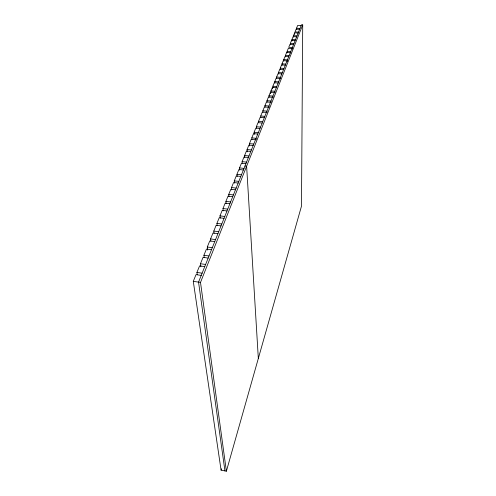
<?xml version="1.0" encoding="UTF-8"?>
<svg xmlns="http://www.w3.org/2000/svg" width="496" height="496" viewBox="0 0 496 496"><rect width="100%" height="100%" fill="white"/><g stroke="black" fill="none" stroke-linecap="round" stroke-linejoin="round"><path stroke-width="0.74" d="M296.54 29.729L296.546 28.185L297.656 25.451L301.091 25.705M224.948 470.915L198.549 282.112L301.45 24.8L302.721 24.893L301.487 206.125L226.387 471.2L221.073 470.152L193.279 281.344L196.013 274.635L201.24 275.392M221.073 470.152L221.476 468.77M226.387 471.2L200.508 282.404L302.721 24.893M197.234 274.728L196.912 272.428L199.584 265.887L204.743 266.619M200.868 266.798L200.458 263.736L203.062 257.362L208.165 258.069M204.209 257.567L203.918 255.26L206.454 249.042L211.501 249.73M207.663 250.058L207.291 246.996L209.765 240.926L214.749 241.595M210.843 241.236L210.577 238.929L212.995 233.008L217.924 233.659M214.043 233.368L213.788 231.055L216.144 225.277L221.024 225.909M217.167 225.686L216.926 223.374L219.226 217.732L224.049 218.345M220.218 218.184L219.982 215.872L222.233 210.354L227.007 210.955M223.194 210.843L222.977 208.537L225.172 203.155L229.89 203.738M226.102 203.682L225.897 201.376L228.042 196.112L232.711 196.683M228.947 196.689L228.749 194.376L230.851 189.23L235.47 189.782M231.731 189.85L231.545 187.538L233.597 182.503L238.167 183.043M234.453 183.16L234.273 180.848L236.282 175.925L240.802 176.446M237.113 176.619L236.939 174.301L238.905 169.483L243.387 169.998M239.717 170.215L239.549 167.896L241.471 163.184L245.911 163.686M242.209 163.178L242.11 161.634L243.989 157.021L248.378 157.505M244.751 157.815L244.609 155.502L246.45 150.989L250.796 151.46M247.194 151.819L247.058 149.501L248.862 145.08L253.165 145.539M249.587 145.936L249.457 143.623L251.224 139.289L255.483 139.742M251.887 139.407L251.807 137.863L253.537 133.622L257.753 134.063M254.219 134.546L254.107 132.221L255.8 128.067L259.978 128.495M256.432 128.241L256.358 126.697L258.019 122.624L262.161 123.039M258.633 122.822L258.571 121.278L260.195 117.285L264.3 117.695M260.797 117.515L260.735 115.971L262.328 112.059L266.395 112.456M262.917 112.307L262.855 110.763L264.424 106.925L268.454 107.316M264.994 107.21L264.938 105.66L266.476 101.897L270.469 102.275M267.034 102.201L266.984 100.657L268.485 96.962L272.44 97.334M269.03 97.29L268.987 95.74L270.463 92.12L274.381 92.485M270.996 92.467L270.952 90.923L272.403 87.37L276.284 87.724M272.918 87.742L272.881 86.192L274.3 82.708L278.157 83.049M274.809 83.099L274.772 81.555L276.173 78.126L279.986 78.467M276.663 78.548L276.632 76.998L278.002 73.637L281.79 73.966M278.485 74.065L278.454 72.521L279.806 69.223L283.557 69.545M280.277 69.676L280.246 68.132L281.573 64.889L285.293 65.199M282.032 65.36L282.007 63.817L283.309 60.63L286.998 60.94M283.762 61.12L283.737 59.576L285.014 56.445L288.672 56.749M285.454 56.959L285.436 55.409L286.688 52.334L290.321 52.632M287.122 52.861L287.103 51.317L288.337 48.298L291.939 48.583M290.371 44.894L290.358 43.344L291.549 40.424L295.089 40.697M291.952 41.001L291.946 39.457L293.117 36.586L296.627 36.859M293.508 37.181L293.502 35.638L294.655 32.81L298.139 33.077M296.546 28.185L299.993 28.439M299.627 29.363L296.168 29.103L295.033 31.88L298.511 32.141M293.502 35.638L297.011 35.904M291.946 39.457L295.48 39.73M290.358 43.344L293.923 43.623M293.527 44.609L289.955 44.324L288.746 47.3L292.336 47.585L292.342 49.135M287.103 51.317L290.724 51.615L290.737 53.159M285.436 55.409L289.087 55.713M283.737 59.576L287.42 59.886L287.432 61.43M282.007 63.817L285.721 64.127M280.246 68.132L283.991 68.448M278.454 72.521L282.236 72.85M276.632 76.998L280.438 77.333L280.469 78.883M274.772 81.555L278.616 81.896M272.881 86.192L276.756 86.546M270.952 90.923L274.865 91.283L274.902 92.833M268.987 95.74L272.93 96.112L272.974 97.662M266.984 100.657L270.965 101.029L271.008 102.579M264.938 105.66L268.956 106.045L269.006 107.595M262.855 110.763L266.916 111.16L266.966 112.704M260.735 115.971L264.827 116.374M258.571 121.278L262.7 121.694M256.358 126.697L260.53 127.119M254.107 132.221L258.317 132.661M251.807 137.863L256.054 138.31L256.128 139.853M249.457 143.623L253.747 144.076M247.058 149.501L251.391 149.966M244.609 155.502L248.986 155.986M242.11 161.634L246.531 162.13M244.968 166.036L246.624 166.222L258.329 358.459M239.549 167.896L244.02 168.404M236.939 174.301L241.453 174.821M234.273 180.848L238.83 181.381M231.545 187.538L236.152 188.083M228.749 194.376L233.411 194.94M225.897 201.376L230.603 201.959M222.977 208.537L227.732 209.138M219.982 215.872L224.793 216.479M216.926 223.374L221.786 224.006M213.788 231.055L218.705 231.706M210.577 238.929L215.549 239.593M207.291 246.996L212.319 247.678M203.918 255.26L209.002 255.967M200.458 263.736L205.604 264.461M196.912 272.428L202.12 273.178M193.279 281.344L200.508 282.404M270.463 92.12L270.506 93.67M272.403 87.37L272.44 88.92M294.655 32.81L294.655 34.354"/></g></svg>
